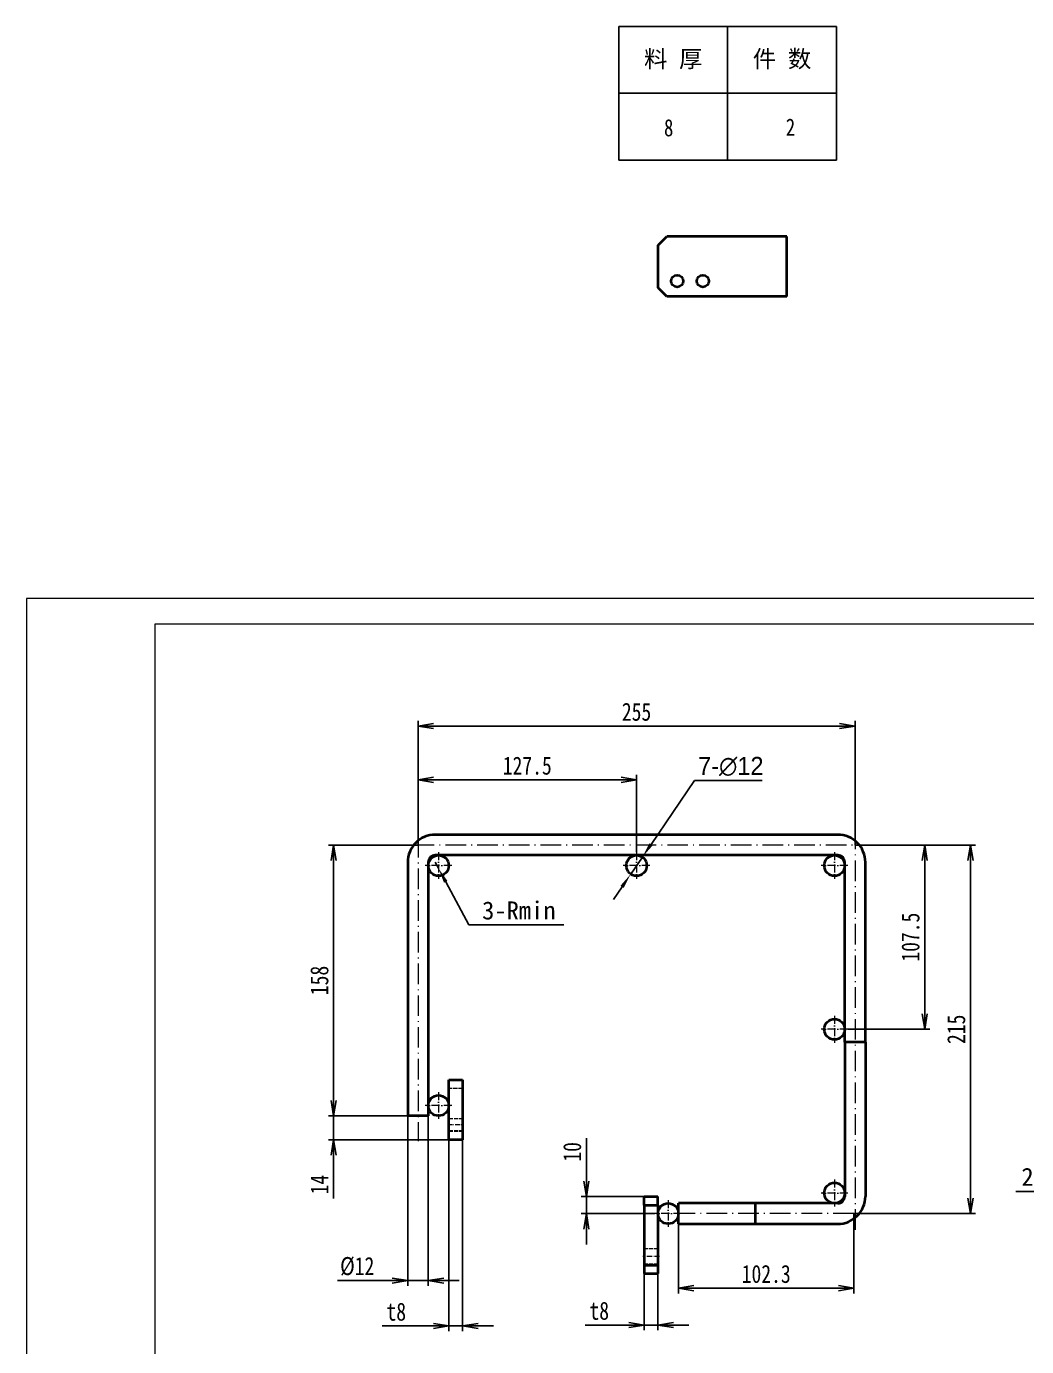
# Model space of a CAD drawing. Header units: millimetres. Extents: x -15766 to 80009, y -9701 to 15159.
# Drawn here: x 11268 to 11852, y 13708 to 14478 of the extents above; entities that cross this region are included whole.
import ezdxf
from ezdxf.enums import TextEntityAlignment as Align

# ---------------------------------------------------------------- set-up
doc = ezdxf.new("R2010")
doc.units = ezdxf.units.MM
for name, pattern in [('CENTER-HOKUTO_1', [16, 13, -1, 1, -1]), ('DASHDOT', [18.5, 12, -3, 0.5, -3]), ('DASHED', [15, 12, -3]), ('HIDDEN-HOKUTO_1', [2, 1, -1])]:
    doc.linetypes.add(name, pattern=pattern)
doc.layers.get('DEFPOINTS').update_dxf_attribs({"lineweight": 18})
doc.layers.add('07', color=7, linetype='Continuous')
for name, color, linetype, lineweight in [('AM_7', 2, 'CENTER-HOKUTO_1', 18), ('AM_HID', 1, 'HIDDEN-HOKUTO_1', 18), ('AM_VIS', 7, 'Continuous', 18), ('CDRAFT0', 7, 'Continuous', 18), ('title_frame', 7, 'Continuous', 18), ('word_dim', 9, 'Continuous', 18), ('粗实线层_1', 7, 'Continuous', 15)]:
    doc.layers.add(name, color=color, linetype=linetype, lineweight=lineweight)
doc.styles.add('DIM', font='', dxfattribs={"width": 0.8})
doc.styles.get('DIM').set_extended_font_data('NSimSun')
doc.dimstyles.new('1-3', dxfattribs={"dimscale": 3, "dimtxt": 3.5, "dimasz": 3, "dimexe": 1, "dimexo": 0, "dimgap": 1, "dimtad": 1, "dimdsep": 46, "dimtxsty": 'DIM', "dimblk": 'OPEN', "dimcen": 0, "dimdle": 6, "dimclrd": 256, "dimclre": 256, "dimclrt": 3, "dimazin": 2, "dimtfac": 0.707107, "dimtmove": 0, "dimatfit": 3, "dimfxl": 0, "dimfrac": 2, "dimtolj": 1, "dimarcsym": 0})
doc.dimstyles.new('1-3$3', dxfattribs={"dimscale": 3, "dimtxt": 3.5, "dimasz": 3, "dimexe": 1, "dimexo": 0, "dimgap": 1, "dimtad": 1, "dimtih": 1, "dimtoh": 1, "dimdsep": 46, "dimtxsty": 'Standard', "dimblk": '_CAXARROW', "dimcen": 0, "dimdle": 6, "dimclrd": 256, "dimclre": 256, "dimclrt": 3, "dimazin": 2, "dimtfac": 0.707107, "dimtmove": 0, "dimatfit": 3, "dimfxl": 0, "dimfrac": 2, "dimtolj": 1, "dimarcsym": 0})
doc.dimstyles.new('1-3$4', dxfattribs={"dimscale": 3, "dimtxt": 3.5, "dimasz": 3, "dimexe": 1, "dimexo": 0, "dimgap": 1, "dimtad": 1, "dimtih": 1, "dimtoh": 1, "dimdsep": 46, "dimtxsty": 'Standard', "dimblk": '_CAXARROW', "dimcen": 0, "dimdle": 6, "dimclrd": 256, "dimclre": 256, "dimclrt": 3, "dimazin": 2, "dimtfac": 0.707107, "dimtmove": 0, "dimatfit": 3, "dimfxl": 0, "dimfrac": 2, "dimtolj": 1, "dimarcsym": 0})

# ---------------------------------------------------------------- blocks, each defined once
blk = doc.blocks.new('*X588')
at = {"layer": 'CDRAFT0'}
for p, q in [((420, 297), (0, 297)), ((0, 297), (0, 0))]:
    blk.add_line(p, q, dxfattribs=at)
at = {"layer": '粗实线层_1'}
for p, q in [((415, 292), (25, 292)), ((25, 292), (25, 5))]:
    blk.add_line(p, q, dxfattribs=at)
blk = doc.blocks.new('_OPEN')
at = {"color": 0, "linetype": 'ByBlock', "lineweight": -2}
for p, q in [((-1, 0.166667), (0, 0)), ((-1, -0.166667), (0, 0)), ((0, 0), (-1, 0))]:
    blk.add_line(p, q, dxfattribs=at)
blk = doc.blocks.new('*D647')
at = {"layer": 'DEFPOINTS', "color": 0, "transparency": 16777216}
for p in [(11751.89, 14070.28), (11496.89, 14000.87), (11751.89, 14000.87)]:
    blk.add_point(p, dxfattribs=at)
at = {"layer": 'word_dim', "linetype": 'Continuous', "lineweight": -2, "transparency": 16777216}
for p, q in [((11496.89, 14000.87), (11496.89, 14073.28)), ((11751.89, 14000.87), (11751.89, 14073.28)), ((11505.89, 14070.28), (11742.89, 14070.28))]:
    blk.add_line(p, q, dxfattribs=at)
at = {"layer": 'word_dim', "lineweight": -2, "transparency": 16777216, "xscale": 9, "yscale": 9, "zscale": 9, "rotation": 180}
blk.add_blockref('_OPEN', (11496.89, 14070.28), dxfattribs=at)
at = {"layer": 'word_dim', "lineweight": -2, "transparency": 16777216, "xscale": 9, "yscale": 9, "zscale": 9}
blk.add_blockref('_OPEN', (11751.89, 14070.28), dxfattribs=at)
at = {"layer": 'word_dim', "color": 3, "transparency": 16777216, "insert": (11624.39, 14078.53), "char_height": 10.5, "attachment_point": 5, "style": 'DIM'}
blk.add_mtext('\\A1;255', dxfattribs=at)
blk = doc.blocks.new('*D1017')
at = {"layer": 'DEFPOINTS', "color": 0, "transparency": 16777216}
for p in [(11496.89, 14000.87), (11447.64, 13842.87), (11490.89, 13842.87)]:
    blk.add_point(p, dxfattribs=at)
at = {"layer": 'word_dim', "linetype": 'Continuous', "lineweight": -2, "transparency": 16777216}
for p, q in [((11496.89, 14000.87), (11444.64, 14000.87)), ((11447.64, 13991.87), (11447.64, 13851.87)), ((11490.89, 13842.87), (11444.64, 13842.87))]:
    blk.add_line(p, q, dxfattribs=at)
at = {"layer": 'word_dim', "lineweight": -2, "transparency": 16777216, "xscale": 9, "yscale": 9, "zscale": 9}
for p, rotation in [((11447.64, 14000.87), 90), ((11447.64, 13842.87), 270)]:
    blk.add_blockref('_OPEN', p, dxfattribs=dict(at, rotation=rotation))
at = {"layer": 'word_dim', "color": 3, "transparency": 16777216, "insert": (11439.39, 13921.87), "char_height": 10.5, "attachment_point": 5, "rotation": 90, "style": 'DIM'}
blk.add_mtext('\\A1;158', dxfattribs=at)
blk = doc.blocks.new('*D648')
at = {"layer": 'DEFPOINTS', "color": 0, "transparency": 16777216}
for p in [(11751.89, 14000.87), (11819.22, 14000.87), (11751.19, 13785.87)]:
    blk.add_point(p, dxfattribs=at)
at = {"layer": 'word_dim', "linetype": 'Continuous', "lineweight": -2, "transparency": 16777216}
for p, q in [((11751.89, 14000.87), (11822.22, 14000.87)), ((11819.22, 13794.87), (11819.22, 13991.87)), ((11751.19, 13785.87), (11822.22, 13785.87))]:
    blk.add_line(p, q, dxfattribs=at)
at = {"layer": 'word_dim', "lineweight": -2, "transparency": 16777216, "xscale": 9, "yscale": 9, "zscale": 9}
for p, rotation in [((11819.22, 14000.87), 90), ((11819.22, 13785.87), 270)]:
    blk.add_blockref('_OPEN', p, dxfattribs=dict(at, rotation=rotation))
at = {"layer": 'word_dim', "color": 3, "transparency": 16777216, "insert": (11810.97, 13893.37), "char_height": 10.5, "attachment_point": 5, "rotation": 90, "style": 'DIM'}
blk.add_mtext('\\A1;215', dxfattribs=at)
blk = doc.blocks.new('*D1018')
at = {"layer": 'DEFPOINTS', "color": 0, "transparency": 16777216}
for p in [(11751.19, 13785.87), (11648.89, 13779.87), (11751.19, 13742.35)]:
    blk.add_point(p, dxfattribs=at)
at = {"layer": 'word_dim', "linetype": 'Continuous', "lineweight": -2, "transparency": 16777216}
for p, q in [((11751.19, 13785.87), (11751.19, 13739.35)), ((11648.89, 13779.87), (11648.89, 13739.35)), ((11657.89, 13742.35), (11742.19, 13742.35))]:
    blk.add_line(p, q, dxfattribs=at)
at = {"layer": 'word_dim', "lineweight": -2, "transparency": 16777216, "xscale": 9, "yscale": 9, "zscale": 9, "rotation": 180}
blk.add_blockref('_OPEN', (11648.89, 13742.35), dxfattribs=at)
at = {"layer": 'word_dim', "lineweight": -2, "transparency": 16777216, "xscale": 9, "yscale": 9, "zscale": 9}
blk.add_blockref('_OPEN', (11751.19, 13742.35), dxfattribs=at)
at = {"layer": 'word_dim', "color": 3, "transparency": 16777216, "insert": (11700.04, 13750.6), "char_height": 10.5, "attachment_point": 5, "style": 'DIM'}
blk.add_mtext('\\A1;102.3', dxfattribs=at)
blk = doc.blocks.new('*D1019')
at = {"layer": 'DEFPOINTS', "color": 0, "transparency": 16777216}
for p in [(11628.89, 13750.87), (11636.89, 13750.87), (11636.89, 13720.86)]:
    blk.add_point(p, dxfattribs=at)
at = {"layer": 'word_dim', "linetype": 'Continuous', "lineweight": -2, "transparency": 16777216}
for p, q in [((11628.89, 13750.87), (11628.89, 13717.86)), ((11636.89, 13750.87), (11636.89, 13717.86)), ((11619.89, 13720.86), (11594.39, 13720.86)), ((11636.89, 13720.86), (11628.89, 13720.86)), ((11645.89, 13720.86), (11654.89, 13720.86))]:
    blk.add_line(p, q, dxfattribs=at)
at = {"layer": 'word_dim', "lineweight": -2, "transparency": 16777216, "xscale": 9, "yscale": 9, "zscale": 9}
blk.add_blockref('_OPEN', (11628.89, 13720.86), dxfattribs=at)
at = {"layer": 'word_dim', "lineweight": -2, "transparency": 16777216, "xscale": 9, "yscale": 9, "zscale": 9, "rotation": 180}
blk.add_blockref('_OPEN', (11636.89, 13720.86), dxfattribs=at)
at = {"layer": 'word_dim', "color": 3, "transparency": 16777216, "insert": (11602.64, 13729.11), "char_height": 10.5, "attachment_point": 5, "style": 'DIM'}
blk.add_mtext('\\A1;t8', dxfattribs=at)
blk = doc.blocks.new('*D1020')
at = {"layer": 'DEFPOINTS', "color": 0, "transparency": 16777216}
for p in [(11514.89, 13828.87), (11522.89, 13828.87), (11522.89, 13720.33)]:
    blk.add_point(p, dxfattribs=at)
at = {"layer": 'word_dim', "linetype": 'Continuous', "lineweight": -2, "transparency": 16777216}
for p, q in [((11514.89, 13828.87), (11514.89, 13717.33)), ((11522.89, 13828.87), (11522.89, 13717.33)), ((11505.89, 13720.33), (11475.96, 13720.33)), ((11522.89, 13720.33), (11514.89, 13720.33)), ((11531.89, 13720.33), (11540.89, 13720.33))]:
    blk.add_line(p, q, dxfattribs=at)
at = {"layer": 'word_dim', "lineweight": -2, "transparency": 16777216, "xscale": 9, "yscale": 9, "zscale": 9}
blk.add_blockref('_OPEN', (11514.89, 13720.33), dxfattribs=at)
at = {"layer": 'word_dim', "lineweight": -2, "transparency": 16777216, "xscale": 9, "yscale": 9, "zscale": 9, "rotation": 180}
blk.add_blockref('_OPEN', (11522.89, 13720.33), dxfattribs=at)
at = {"layer": 'word_dim', "color": 3, "transparency": 16777216, "insert": (11484.21, 13728.58), "char_height": 10.5, "attachment_point": 5, "style": 'DIM'}
blk.add_mtext('\\A1;t8', dxfattribs=at)
blk = doc.blocks.new('*D653')
at = {"layer": 'DEFPOINTS', "color": 0, "transparency": 16777216}
for p in [(11624.39, 14038.87), (11496.89, 14000.87), (11624.39, 13996.67)]:
    blk.add_point(p, dxfattribs=at)
at = {"layer": 'word_dim', "linetype": 'Continuous', "lineweight": -2, "transparency": 16777216}
for p, q in [((11496.89, 14000.87), (11496.89, 14041.87)), ((11624.39, 13996.67), (11624.39, 14041.87)), ((11505.89, 14038.87), (11615.39, 14038.87))]:
    blk.add_line(p, q, dxfattribs=at)
at = {"layer": 'word_dim', "lineweight": -2, "transparency": 16777216, "xscale": 9, "yscale": 9, "zscale": 9, "rotation": 180}
blk.add_blockref('_OPEN', (11496.89, 14038.87), dxfattribs=at)
at = {"layer": 'word_dim', "lineweight": -2, "transparency": 16777216, "xscale": 9, "yscale": 9, "zscale": 9}
blk.add_blockref('_OPEN', (11624.39, 14038.87), dxfattribs=at)
at = {"layer": 'word_dim', "color": 3, "transparency": 16777216, "insert": (11560.64, 14047.12), "char_height": 10.5, "attachment_point": 5, "style": 'DIM'}
blk.add_mtext('\\A1;127.5', dxfattribs=at)
blk = doc.blocks.new('*D654')
at = {"layer": 'DEFPOINTS', "color": 0, "transparency": 16777216}
for p in [(11751.89, 14000.87), (11747.69, 13893.37), (11792.52, 13893.37)]:
    blk.add_point(p, dxfattribs=at)
at = {"layer": 'word_dim', "linetype": 'Continuous', "lineweight": -2, "transparency": 16777216}
for p, q in [((11751.89, 14000.87), (11795.52, 14000.87)), ((11792.52, 13991.87), (11792.52, 13902.37)), ((11747.69, 13893.37), (11795.52, 13893.37))]:
    blk.add_line(p, q, dxfattribs=at)
at = {"layer": 'word_dim', "lineweight": -2, "transparency": 16777216, "xscale": 9, "yscale": 9, "zscale": 9}
for p, rotation in [((11792.52, 14000.87), 90), ((11792.52, 13893.37), 270)]:
    blk.add_blockref('_OPEN', p, dxfattribs=dict(at, rotation=rotation))
at = {"layer": 'word_dim', "color": 3, "transparency": 16777216, "insert": (11784.27, 13947.12), "char_height": 10.5, "attachment_point": 5, "rotation": 90, "style": 'DIM'}
blk.add_mtext('\\A1;107.5', dxfattribs=at)
blk = doc.blocks.new('_CAXARROW')
blk.add_hatch(color=0).paths.add_polyline_path([(0, 0), (-1, 0.125), (-1, -0.125)], flags=0)
blk = doc.blocks.new('*D655')
at = {"layer": 'DEFPOINTS', "color": 0, "transparency": 16777216}
for p in [(11506.89, 13990.87), (11508.78, 13987.35)]:
    blk.add_point(p, dxfattribs=at)
at = {"layer": 'word_dim', "linetype": 'Continuous', "lineweight": -2, "transparency": 16777216}
for p, q in [((11506.89, 13990.87), (11508.78, 13987.35)), ((11526.45, 13954.38), (11513.03, 13979.41)), ((11581.95, 13954.38), (11526.45, 13954.38))]:
    blk.add_line(p, q, dxfattribs=at)
at = {"layer": 'word_dim', "lineweight": -2, "transparency": 16777216, "xscale": 9, "yscale": 9, "zscale": 9, "rotation": 118.1987929923531}
blk.add_blockref('_CAXARROW', (11508.78, 13987.35), dxfattribs=at)
at = {"layer": 'word_dim', "color": 3, "transparency": 16777216, "insert": (11555.7, 13962.63), "char_height": 10.5, "attachment_point": 5}
blk.add_mtext('\\A1;3-Rmin', dxfattribs=at)
blk = doc.blocks.new('*D863')
at = {"layer": 'DEFPOINTS', "color": 0, "transparency": 16777216}
for p in [(11447.64, 13842.87), (11490.89, 13842.87), (11514.89, 13828.87)]:
    blk.add_point(p, dxfattribs=at)
at = {"layer": 'word_dim', "linetype": 'Continuous', "lineweight": -2, "transparency": 16777216}
for p, q in [((11447.64, 13851.87), (11447.64, 13860.87)), ((11490.89, 13842.87), (11444.64, 13842.87)), ((11447.64, 13842.87), (11447.64, 13828.87)), ((11514.89, 13828.87), (11444.64, 13828.87)), ((11447.64, 13819.87), (11447.64, 13794.7))]:
    blk.add_line(p, q, dxfattribs=at)
at = {"layer": 'word_dim', "lineweight": -2, "transparency": 16777216, "xscale": 9, "yscale": 9, "zscale": 9}
for p, rotation in [((11447.64, 13842.87), 270), ((11447.64, 13828.87), 90)]:
    blk.add_blockref('_OPEN', p, dxfattribs=dict(at, rotation=rotation))
at = {"layer": 'word_dim', "color": 3, "transparency": 16777216, "insert": (11439.39, 13802.79), "char_height": 10.5, "attachment_point": 5, "rotation": 90, "style": 'DIM'}
blk.add_mtext('\\A1;14', dxfattribs=at)
blk = doc.blocks.new('*D1221')
at = {"layer": 'DEFPOINTS', "color": 0, "transparency": 16777216}
for p in [(11627.77, 13993.83), (11621, 13983.92)]:
    blk.add_point(p, dxfattribs=at)
at = {"layer": 'word_dim', "linetype": 'Continuous', "lineweight": -2, "transparency": 16777216}
for p, q in [((11658.21, 14038.43), (11632.84, 14001.26)), ((11697.6, 14038.43), (11658.21, 14038.43)), ((11621, 13983.92), (11627.77, 13993.83)), ((11615.93, 13976.48), (11610.86, 13969.05))]:
    blk.add_line(p, q, dxfattribs=at)
at = {"layer": 'word_dim', "lineweight": -2, "transparency": 16777216, "xscale": 9, "yscale": 9, "zscale": 9}
for p, rotation in [((11627.77, 13993.83), 235.6879051295076), ((11621, 13983.92), 55.68790512950758)]:
    blk.add_blockref('_CAXARROW', p, dxfattribs=dict(at, rotation=rotation))
at = {"layer": 'word_dim', "color": 3, "transparency": 16777216, "insert": (11679.4, 14046.68), "char_height": 10.5, "attachment_point": 5}
blk.add_mtext('\\A1;{\\fMS PGothic|b0|i0|c134|p34;7-\\fMS PGothic|b0|i0|c128|p34;∅12}', dxfattribs=at)
blk = doc.blocks.new('*D1222')
at = {"layer": 'DEFPOINTS', "color": 0, "transparency": 16777216}
for p in [(11595.13, 13795.87), (11628.89, 13795.87), (11635.09, 13785.87)]:
    blk.add_point(p, dxfattribs=at)
at = {"layer": 'word_dim', "linetype": 'Continuous', "lineweight": -2, "transparency": 16777216}
for p, q in [((11595.13, 13804.87), (11595.13, 13829.86)), ((11628.89, 13795.87), (11592.13, 13795.87)), ((11595.13, 13785.87), (11595.13, 13795.87)), ((11635.09, 13785.87), (11592.13, 13785.87)), ((11595.13, 13776.87), (11595.13, 13767.87))]:
    blk.add_line(p, q, dxfattribs=at)
at = {"layer": 'word_dim', "lineweight": -2, "transparency": 16777216, "xscale": 9, "yscale": 9, "zscale": 9}
for p, rotation in [((11595.13, 13795.87), 270), ((11595.13, 13785.87), 90)]:
    blk.add_blockref('_OPEN', p, dxfattribs=dict(at, rotation=rotation))
at = {"layer": 'word_dim', "color": 3, "transparency": 16777216, "insert": (11586.88, 13821.87), "char_height": 10.5, "attachment_point": 5, "rotation": 90, "style": 'DIM'}
blk.add_mtext('\\A1;10', dxfattribs=at)
blk = doc.blocks.new('*D1223')
at = {"layer": 'DEFPOINTS', "color": 0, "transparency": 16777216}
for p in [(11490.89, 13842.87), (11502.89, 13842.87), (11490.89, 13746.79)]:
    blk.add_point(p, dxfattribs=at)
at = {"layer": 'word_dim', "linetype": 'Continuous', "lineweight": -2, "transparency": 16777216}
for p, q in [((11490.89, 13842.87), (11490.89, 13743.79)), ((11502.89, 13842.87), (11502.89, 13743.79)), ((11481.89, 13746.79), (11449.95, 13746.79)), ((11502.89, 13746.79), (11490.89, 13746.79)), ((11511.89, 13746.79), (11520.89, 13746.79))]:
    blk.add_line(p, q, dxfattribs=at)
at = {"layer": 'word_dim', "lineweight": -2, "transparency": 16777216, "xscale": 9, "yscale": 9, "zscale": 9}
blk.add_blockref('_OPEN', (11490.89, 13746.79), dxfattribs=at)
at = {"layer": 'word_dim', "lineweight": -2, "transparency": 16777216, "xscale": 9, "yscale": 9, "zscale": 9, "rotation": 180}
blk.add_blockref('_OPEN', (11502.89, 13746.79), dxfattribs=at)
at = {"layer": 'word_dim', "color": 3, "transparency": 16777216, "insert": (11461.42, 13755.04), "char_height": 10.5, "attachment_point": 5, "style": 'DIM'}
blk.add_mtext('\\A1;%%c12', dxfattribs=at)
blk = doc.blocks.new('*D1224')
at = {"layer": 'DEFPOINTS', "color": 0, "transparency": 16777216}
for p in [(11939.53, 13840.04), (11934.03, 13835.71)]:
    blk.add_point(p, dxfattribs=at)
at = {"layer": 'word_dim', "linetype": 'Continuous', "lineweight": -2, "transparency": 16777216}
for p, q in [((11946.6, 13845.61), (11953.67, 13851.18)), ((11939.53, 13840.04), (11934.03, 13835.71)), ((11887.21, 13798.83), (11926.96, 13830.14)), ((11845.71, 13798.83), (11887.21, 13798.83))]:
    blk.add_line(p, q, dxfattribs=at)
at = {"layer": 'word_dim', "lineweight": -2, "transparency": 16777216, "xscale": 9, "yscale": 9, "zscale": 9}
for p, rotation in [((11939.53, 13840.04), 218.2265531240851), ((11934.03, 13835.71), 38.22655312408516)]:
    blk.add_blockref('_CAXARROW', p, dxfattribs=dict(at, rotation=rotation))
at = {"layer": 'word_dim', "color": 3, "transparency": 16777216, "insert": (11864.96, 13807.08), "char_height": 10.5, "attachment_point": 5}
blk.add_mtext('\\A1;2-%%c7', dxfattribs=at)
blk = doc.blocks.new('*T2185')
at = {"color": 0, "linetype": 'ByBlock', "lineweight": -2, "transparency": 16777216}
for p, q in [((0, 0), (127, 0)), ((0, 0), (0, -78)), ((63.5, 0), (63.5, -78)), ((127, 0), (127, -78)), ((0, -39), (127, -39)), ((0, -78), (127, -78))]:
    blk.add_line(p, q, dxfattribs=at)
at = {"color": 0, "transparency": 16777216, "char_height": 10, "width": 60.5, "attachment_point": 5}
for s, insert in [('{\\fSimSun|b0|i0|c134|p2;料 厚}', (31.75, -19.5)), ('{\\fSimSun|b0|i0|c134|p2;件 数}', (95.25, -19.5))]:
    blk.add_mtext(s, dxfattribs=dict(at, insert=insert))
blk = doc.blocks.new('拆图参数')
blk.add_blockref('*T2185', (-63.5, 78))
at = {"style": 'DIM', "width": 0.8}
blk.add_attdef('6', text='', height=10, dxfattribs=at).set_placement((-37.13, 18.91), align=Align.MIDDLE_LEFT)
blk.add_attdef('1', text='', height=10, dxfattribs=at).set_placement((36.65, 19.27), align=Align.MIDDLE_CENTER)

msp = doc.modelspace()

# ---------------------------------------------------------------- linework, layer by layer
at = {"layer": 'AM_7', "linetype": 'DASHDOT', "lineweight": 13}
for p, q in [((11751.88673, 14010.37173), (11751.88673, 13776.37124)), ((11496.88673, 14005.67178), (11496.88673, 13828.07119)), ((11765.38673, 14000.87173), (11483.38575, 14000.87173)), ((11751.18653, 13785.87173), (11639.58595, 13785.87173))]:
    msp.add_line(p, q, dxfattribs=at)
at = {"layer": 'AM_7', "linetype": 'DASHDOT', "lineweight": 13, "ltscale": 0.390002}
for p, q in [((11508.88673, 13996.67178), (11508.88673, 13981.07168)), ((11624.38673, 13996.67178), (11624.38673, 13981.07168)), ((11739.88673, 13996.67178), (11739.88673, 13981.07168)), ((11739.88673, 13901.17178), (11739.88673, 13885.57168)), ((11508.88673, 13856.67178), (11508.88673, 13841.07168)), ((11739.88673, 13805.67178), (11739.88673, 13790.07168)), ((11642.88673, 13793.67178), (11642.88673, 13778.07168))]:
    msp.add_line(p, q, dxfattribs=at)
at = {"layer": 'AM_7', "linetype": 'DASHDOT', "lineweight": 13, "ltscale": 0.38999}
for p, q in [((11516.68653, 13988.87173), (11501.08692, 13988.87173)), ((11632.18653, 13988.87173), (11616.58692, 13988.87173)), ((11747.68653, 13988.87173), (11732.08692, 13988.87173)), ((11747.68653, 13893.37173), (11732.08692, 13893.37173)), ((11516.68653, 13848.87173), (11501.08692, 13848.87173)), ((11747.68653, 13797.87173), (11732.08692, 13797.87173)), ((11650.68653, 13785.87173), (11635.08692, 13785.87173))]:
    msp.add_line(p, q, dxfattribs=at)
at = {"layer": 'AM_7', "linetype": 'DASHDOT', "lineweight": 13, "ltscale": 0.23999}
msp.add_line((11514.08692, 13837.87173), (11523.68653, 13837.87173), dxfattribs=at)
at = {"layer": 'AM_7', "linetype": 'DASHDOT', "lineweight": 13, "ltscale": 0.240015}
msp.add_line((11637.68653, 13760.87173), (11628.08595, 13760.87173), dxfattribs=at)
at = {"layer": 'AM_HID', "linetype": 'DASHED', "lineweight": 13}
for p, q in [((11741.88673, 14006.87173), (11506.88673, 14006.87173)), ((11741.88673, 14006.87173), (11506.88673, 14006.87173)), ((11502.88673, 13990.87173), (11502.88673, 13842.87173)), ((11502.88673, 13990.87173), (11502.88673, 13842.87173)), ((11757.88673, 13885.87173), (11757.88673, 13990.87173)), ((11757.88673, 13885.87173), (11757.88673, 13990.87173)), ((11757.88673, 13885.87173), (11757.88673, 13795.87173)), ((11757.88673, 13885.87173), (11757.88673, 13795.87173)), ((11757.88673, 13885.87173), (11757.88673, 13795.87173)), ((11739.88673, 13791.87173), (11648.88673, 13791.87173)), ((11739.88673, 13791.87173), (11648.88673, 13791.87173)), ((11739.88673, 13791.87173), (11693.88673, 13791.87173))]:
    msp.add_line(p, q, dxfattribs=at)
at = {"layer": 'AM_HID', "linetype": 'DASHED', "lineweight": 13, "ltscale": 0.002148}
for p, q in [((11508.9297, 13994.87173), (11508.84376, 13994.87173)), ((11624.4297, 13994.87173), (11624.34376, 13994.87173)), ((11739.9297, 13994.87173), (11739.84376, 13994.87173))]:
    msp.add_line(p, q, dxfattribs=at)
at = {"layer": 'AM_HID', "linetype": 'DASHED', "lineweight": 13, "ltscale": 0.001538}
for p, q in [((11508.91798, 13994.87173), (11508.85645, 13994.87173)), ((11624.41798, 13994.87173), (11624.35645, 13994.87173)), ((11739.91798, 13994.87173), (11739.85645, 13994.87173))]:
    msp.add_line(p, q, dxfattribs=at)
at = {"layer": 'AM_HID', "linetype": 'DASHED', "lineweight": 13, "ltscale": 0.000342}
for p, q in [((11508.89356, 13994.87173), (11508.87989, 13994.87173)), ((11624.39356, 13994.87173), (11624.37989, 13994.87173)), ((11739.89356, 13994.87173), (11739.87989, 13994.87173))]:
    msp.add_line(p, q, dxfattribs=at)
at = {"layer": 'AM_HID', "linetype": 'DASHED', "lineweight": 13, "ltscale": 0.00213}
for p, q in [((11745.88673, 13988.82925), (11745.88673, 13988.91445)), ((11745.88673, 13893.32925), (11745.88673, 13893.41445))]:
    msp.add_line(p, q, dxfattribs=at)
at = {"layer": 'AM_HID', "linetype": 'DASHED', "lineweight": 13, "ltscale": 0.001529}
for p, q in [((11745.88673, 13988.84121), (11745.88673, 13988.90237)), ((11745.88673, 13893.34121), (11745.88673, 13893.40237))]:
    msp.add_line(p, q, dxfattribs=at)
at = {"layer": 'AM_HID', "linetype": 'DASHED', "lineweight": 13, "ltscale": 0.000354}
for p, q in [((11745.88673, 13988.86465), (11745.88673, 13988.87881)), ((11745.88673, 13893.36465), (11745.88673, 13893.37881))]:
    msp.add_line(p, q, dxfattribs=at)
at = {"layer": 'AM_HID', "linetype": 'DASHED', "lineweight": 13, "ltscale": 0.2}
for p, q in [((11522.88673, 13858.87173), (11514.88673, 13858.87173)), ((11514.88673, 13841.37173), (11522.88673, 13841.37173)), ((11514.88673, 13841.37173), (11522.88673, 13841.37173)), ((11514.88673, 13834.37173), (11522.88673, 13834.37173)), ((11514.88673, 13834.37173), (11522.88673, 13834.37173)), ((11514.88673, 13833.87173), (11522.88673, 13833.87173)), ((11628.88673, 13790.87173), (11636.88673, 13790.87173)), ((11636.88673, 13765.37173), (11628.88673, 13765.37173)), ((11636.88673, 13765.37173), (11628.88673, 13765.37173)), ((11636.88673, 13756.37173), (11628.88673, 13756.37173)), ((11636.88673, 13756.37173), (11628.88673, 13756.37173)), ((11628.88673, 13755.87173), (11636.88673, 13755.87173))]:
    msp.add_line(p, q, dxfattribs=at)
at = {"layer": 'AM_HID', "linetype": 'DASHED', "lineweight": 13, "ltscale": 0.001035}
msp.add_line((11514.88673, 13848.87173), (11514.88673, 13848.91311), dxfattribs=at)
at = {"layer": 'AM_HID', "linetype": 'DASHED', "lineweight": 13, "ltscale": 0.001028}
msp.add_line((11514.88673, 13848.83059), (11514.88673, 13848.87173), dxfattribs=at)
at = {"layer": 'AM_HID', "linetype": 'DASHED', "lineweight": 13, "ltscale": 0.001068}
msp.add_line((11745.88673, 13797.91445), (11745.88673, 13797.87173), dxfattribs=at)
at = {"layer": 'AM_HID', "linetype": 'DASHED', "lineweight": 13, "ltscale": 0.000766}
msp.add_line((11745.88673, 13797.90237), (11745.88673, 13797.87173), dxfattribs=at)
msp.add_line((11745.88673, 13797.90237), (11745.88673, 13797.87173), dxfattribs=at)
at = {"layer": 'AM_HID', "linetype": 'DASHED', "lineweight": 13, "ltscale": 0.000763}
msp.add_line((11745.88673, 13797.87173), (11745.88673, 13797.84121), dxfattribs=at)
msp.add_line((11745.88673, 13797.87173), (11745.88673, 13797.84121), dxfattribs=at)
at = {"layer": 'AM_HID', "linetype": 'DASHED', "lineweight": 13, "ltscale": 0.001062}
msp.add_line((11745.88673, 13797.87173), (11745.88673, 13797.82925), dxfattribs=at)
at = {"layer": 'AM_HID', "linetype": 'DASHED', "lineweight": 13, "ltscale": 0.05}
msp.add_line((11741.88673, 13791.87173), (11739.88673, 13791.87173), dxfattribs=at)
msp.add_line((11741.88673, 13791.87173), (11739.88673, 13791.87173), dxfattribs=at)
msp.add_line((11741.88673, 13791.87173), (11739.88673, 13791.87173), dxfattribs=at)
at = {"layer": 'AM_HID', "linetype": 'DASHED', "lineweight": 13}
for centre, radius, start, end in [((11506.88673, 13990.87173), 16, 90.000003, 180.000005), ((11506.88673, 13990.87173), 16, 90.000003, 180.000005), ((11741.88673, 13990.87173), 16, 0, 90.000003), ((11741.88673, 13990.87173), 16, 0, 90.000003), ((11741.88673, 13795.87173), 4, 269.999997, 0), ((11741.88673, 13795.87173), 16, 269.999997, 0), ((11741.88673, 13795.87173), 4, 269.999997, 0), ((11741.88673, 13795.87173), 16, 269.999997, 0), ((11741.88673, 13795.87173), 4, 269.999997, 0), ((11741.88673, 13795.87173), 16, 269.999997, 0)]:
    msp.add_arc(centre, radius, start, end, dxfattribs=at)
at = {"layer": 'AM_VIS', "lineweight": 35, "ltscale": 0.176777}
for p, q in [((11637.07645, 14350.84482), (11642.07645, 14355.84482)), ((11642.07645, 14320.84482), (11637.07645, 14325.84482))]:
    msp.add_line(p, q, dxfattribs=at)
at = {"layer": 'AM_VIS', "lineweight": 35}
for p, q in [((11712.07645, 14355.84482), (11642.07645, 14355.84482)), ((11637.07645, 14325.84482), (11637.07645, 14350.84482)), ((11712.07645, 14320.84482), (11642.07645, 14320.84482)), ((11741.88673, 14006.87173), (11506.88673, 14006.87173)), ((11624.37989, 13994.87173), (11508.89356, 13994.87173)), ((11624.35645, 13994.87173), (11508.91798, 13994.87173)), ((11624.34376, 13994.87173), (11508.9297, 13994.87173)), ((11739.87989, 13994.87173), (11624.39356, 13994.87173)), ((11739.85645, 13994.87173), (11624.41798, 13994.87173)), ((11739.84376, 13994.87173), (11624.4297, 13994.87173)), ((11490.88673, 13990.87173), (11490.88673, 13842.87173)), ((11490.88673, 13990.87173), (11490.88673, 13842.87173)), ((11490.88673, 13990.87173), (11490.88673, 13842.87173)), ((11502.88673, 13990.87173), (11502.88673, 13842.87173)), ((11745.88673, 13893.37881), (11745.88673, 13988.86465)), ((11745.88673, 13893.40237), (11745.88673, 13988.84121)), ((11745.88673, 13893.41445), (11745.88673, 13988.82925)), ((11757.88673, 13885.87173), (11757.88673, 13990.87173)), ((11757.88673, 13885.87173), (11757.88673, 13795.87173)), ((11757.88673, 13885.87173), (11757.88673, 13795.87173)), ((11745.88673, 13883.87173), (11745.88673, 13797.87173)), ((11745.88673, 13883.87173), (11745.88673, 13797.90237)), ((11745.88673, 13883.87173), (11745.88673, 13797.91445)), ((11745.88673, 13883.87173), (11745.88673, 13797.90237)), ((11745.88673, 13883.87173), (11745.88673, 13797.87173)), ((11522.88673, 13863.87173), (11522.88673, 13828.87173)), ((11628.88673, 13790.87173), (11628.88673, 13755.87173)), ((11636.88673, 13790.87173), (11636.88673, 13755.87173)), ((11739.88673, 13791.87173), (11648.88673, 13791.87173)), ((11739.88673, 13791.87173), (11693.88673, 13791.87173)), ((11648.88673, 13779.87173), (11741.88673, 13779.87173)), ((11648.88673, 13779.87173), (11741.88673, 13779.87173)), ((11648.88673, 13779.87173), (11741.88673, 13779.87173)), ((11693.88673, 13779.87173), (11741.88673, 13779.87173)), ((11693.88673, 13779.87173), (11741.88673, 13779.87173))]:
    msp.add_line(p, q, dxfattribs=at)
at = {"layer": 'AM_VIS', "lineweight": 35, "ltscale": 0.35}
msp.add_line((11712.07645, 14320.84482), (11712.07645, 14355.84482), dxfattribs=at)
at = {"layer": 'AM_VIS', "lineweight": 35, "ltscale": 0.048926}
for p, q in [((11508.84376, 13994.87173), (11506.88673, 13994.87173)), ((11741.88673, 13994.87173), (11739.9297, 13994.87173))]:
    msp.add_line(p, q, dxfattribs=at)
at = {"layer": 'AM_VIS', "lineweight": 35, "ltscale": 0.049243}
msp.add_line((11508.85645, 13994.87173), (11506.88673, 13994.87173), dxfattribs=at)
at = {"layer": 'AM_VIS', "lineweight": 35, "ltscale": 0.049829}
for p, q in [((11508.87989, 13994.87173), (11506.88673, 13994.87173)), ((11741.88673, 13994.87173), (11739.89356, 13994.87173))]:
    msp.add_line(p, q, dxfattribs=at)
at = {"layer": 'AM_VIS', "lineweight": 35, "ltscale": 0.049219}
msp.add_line((11741.88673, 13994.87173), (11739.91798, 13994.87173), dxfattribs=at)
at = {"layer": 'AM_VIS', "lineweight": 35, "ltscale": 0.048932}
msp.add_line((11745.88673, 13988.91445), (11745.88673, 13990.87173), dxfattribs=at)
at = {"layer": 'AM_VIS', "lineweight": 35, "ltscale": 0.049234}
msp.add_line((11745.88673, 13988.90237), (11745.88673, 13990.87173), dxfattribs=at)
at = {"layer": 'AM_VIS', "lineweight": 35, "ltscale": 0.049823}
msp.add_line((11745.88673, 13988.87881), (11745.88673, 13990.87173), dxfattribs=at)
at = {"layer": 'AM_VIS', "lineweight": 35, "ltscale": 0.187323}
msp.add_line((11745.88673, 13885.87173), (11745.88673, 13893.36465), dxfattribs=at)
at = {"layer": 'AM_VIS', "lineweight": 35, "ltscale": 0.186737}
msp.add_line((11745.88673, 13885.87173), (11745.88673, 13893.34121), dxfattribs=at)
at = {"layer": 'AM_VIS', "lineweight": 35, "ltscale": 0.186438}
msp.add_line((11745.88673, 13885.87173), (11745.88673, 13893.32925), dxfattribs=at)
at = {"layer": 'AM_VIS', "lineweight": 35, "ltscale": 0.05}
for p, q in [((11745.88673, 13885.87173), (11745.88673, 13883.87173)), ((11745.88673, 13885.87173), (11745.88673, 13883.87173)), ((11745.88673, 13885.87173), (11745.88673, 13883.87173)), ((11745.88673, 13885.87173), (11745.88673, 13883.87173)), ((11745.88673, 13885.87173), (11745.88673, 13883.87173)), ((11745.88673, 13797.87173), (11745.88673, 13795.87173)), ((11745.88673, 13797.87173), (11745.88673, 13795.87173)), ((11741.88673, 13791.87173), (11739.88673, 13791.87173)), ((11741.88673, 13791.87173), (11739.88673, 13791.87173))]:
    msp.add_line(p, q, dxfattribs=at)
at = {"layer": 'AM_VIS', "lineweight": 35, "ltscale": 0.3}
for p, q in [((11757.88673, 13885.87173), (11745.88673, 13885.87173)), ((11502.88673, 13842.87173), (11490.88673, 13842.87173)), ((11648.88673, 13779.87173), (11648.88673, 13791.87173))]:
    msp.add_line(p, q, dxfattribs=at)
at = {"layer": 'AM_VIS', "lineweight": 35, "ltscale": 0.2}
for p, q in [((11514.88673, 13863.87173), (11522.88673, 13863.87173)), ((11522.88673, 13828.87173), (11514.88673, 13828.87173)), ((11628.88673, 13795.87173), (11636.88673, 13795.87173)), ((11628.88673, 13790.87173), (11636.88673, 13790.87173)), ((11628.88673, 13755.87173), (11636.88673, 13755.87173)), ((11628.88673, 13750.87173), (11636.88673, 13750.87173))]:
    msp.add_line(p, q, dxfattribs=at)
at = {"layer": 'AM_VIS', "lineweight": 35, "ltscale": 0.373965}
msp.add_line((11514.88673, 13848.91311), (11514.88673, 13863.87173), dxfattribs=at)
at = {"layer": 'AM_VIS', "lineweight": 35, "ltscale": 0.498972}
msp.add_line((11514.88673, 13828.87173), (11514.88673, 13848.83059), dxfattribs=at)
at = {"layer": 'AM_VIS', "lineweight": 35, "ltscale": 0.125}
for p, q in [((11628.88673, 13790.87173), (11628.88673, 13795.87173)), ((11636.88673, 13790.87173), (11636.88673, 13795.87173)), ((11628.88673, 13755.87173), (11628.88673, 13750.87173)), ((11636.88673, 13755.87173), (11636.88673, 13750.87173))]:
    msp.add_line(p, q, dxfattribs=at)
at = {"layer": 'AM_VIS', "lineweight": 35, "ltscale": 0.049237}
msp.add_line((11745.88673, 13797.84121), (11745.88673, 13795.87173), dxfattribs=at)
msp.add_line((11745.88673, 13797.84121), (11745.88673, 13795.87173), dxfattribs=at)
at = {"layer": 'AM_VIS', "lineweight": 35, "ltscale": 0.048938}
msp.add_line((11745.88673, 13797.82925), (11745.88673, 13795.87173), dxfattribs=at)
at = {"layer": 'AM_VIS', "lineweight": 35, "ltscale": 0.15}
for p, q in [((11693.88673, 13785.87173), (11693.88673, 13791.87173)), ((11693.88673, 13779.87173), (11693.88673, 13785.87173))]:
    msp.add_line(p, q, dxfattribs=at)
at = {"layer": 'AM_VIS', "lineweight": 35}
for centre, radius in [((11648.07645, 14329.84482), 3.5), ((11663.07645, 14329.84482), 3.5), ((11508.88673, 13988.87173), 6), ((11624.38673, 13988.87173), 6), ((11739.88673, 13988.87173), 6), ((11739.88673, 13893.37173), 6), ((11508.88673, 13848.87173), 6), ((11739.88673, 13797.87173), 6), ((11642.88673, 13785.87173), 6)]:
    msp.add_circle(centre, radius, dxfattribs=at)
for centre, radius, start, end in [((11506.88673, 13990.87173), 16, 90.000003, 180.000005), ((11741.88673, 13990.87173), 16, 0, 90.000003), ((11506.88673, 13990.87173), 4, 90.000003, 180.000005), ((11506.88673, 13990.87173), 4, 90.000003, 180.000005), ((11506.88673, 13990.87173), 4, 90.000003, 180.000005), ((11741.88673, 13990.87173), 4, 0, 90.000003), ((11741.88673, 13990.87173), 4, 0, 90.000003), ((11741.88673, 13990.87173), 4, 0, 90.000003), ((11741.88673, 13795.87173), 4, 269.999997, 0), ((11741.88673, 13795.87173), 16, 269.999997, 0), ((11741.88673, 13795.87173), 4, 269.999997, 0), ((11741.88673, 13795.87173), 16, 269.999997, 0)]:
    msp.add_arc(centre, radius, start, end, dxfattribs=at)

# ---------------------------------------------------------------- block references
at = {"layer": '07'}
msp.add_blockref('拆图参数', (11677.546, 14400.41056), dxfattribs=at).add_auto_attribs({'1': '2', '6': '8'})
at = {"layer": 'title_frame', "xscale": 3, "yscale": 3, "zscale": 3}
msp.add_blockref('*X588', (11268.39934, 13253.73384), dxfattribs=at)

# ---------------------------------------------------------------- dimensions: what is measured, and where the dimension line sits
at = {"layer": 'word_dim', "color": 3}
for base, p1, p2, picture, middle in [((11751.88673, 14070.27811), (11496.88673, 14000.87173), (11751.88673, 14000.87173), '*D647', (11624.38673, 14078.52811)), ((11624.38673, 14038.87204), (11496.88673, 14000.87173), (11624.38673, 13996.67178), '*D653', (11560.63673, 14047.12204)), ((11751.18653, 13742.35472), (11648.88673, 13779.87173), (11751.18653, 13785.87173), '*D1018', (11700.03663, 13750.60472))]:
    dim = msp.add_linear_dim(base=base, p1=p1, p2=p2, dimstyle='1-3', dxfattribs=at)
    dim.commit()
    dim.dimension.update_dxf_attribs({"geometry": picture, "text_midpoint": middle})
dim = msp.add_diameter_dim_2p(p1=(11621.00452, 13983.91585), p2=(11627.76893, 13993.8276), text='{\\fMS PGothic|b0|i0|c134|p34;7-\\fMS PGothic|b0|i0|c128|p34;<>}', dimstyle='1-3$3', dxfattribs=at)
dim.commit()
dim.dimension.update_dxf_attribs({"geometry": '*D1221', "text_midpoint": (11679.40391, 14038.42922), "dimtype": 163})
for base, p1, p2, picture, middle in [((11447.64455, 13842.87173), (11496.88673, 14000.87173), (11490.88673, 13842.87173), '*D1017', (11439.39455, 13921.87173)), ((11792.52325, 13893.37173), (11751.88673, 14000.87173), (11747.68653, 13893.37173), '*D654', (11784.27325, 13947.12173)), ((11819.22005, 14000.87173), (11751.18653, 13785.87173), (11751.88673, 14000.87173), '*D648', (11810.97005, 13893.37173)), ((11595.12935, 13795.87173), (11635.08692, 13785.87173), (11628.88673, 13795.87173), '*D1222', (11586.87935, 13821.86506))]:
    dim = msp.add_linear_dim(base=base, p1=p1, p2=p2, angle=90, dimstyle='1-3', dxfattribs=at)
    dim.commit()
    dim.dimension.update_dxf_attribs({"geometry": picture, "text_midpoint": middle})
dim = msp.add_radius_dim(center=(11506.88673, 13990.87173), mpoint=(11508.77686, 13987.34647), text='3-Rmin', dimstyle='1-3$4', dxfattribs=at)
dim.commit()
dim.dimension.update_dxf_attribs({"geometry": '*D655', "text_midpoint": (11555.70113, 13954.38243), "dimtype": 164})
dim = msp.add_linear_dim(base=(11447.64455, 13842.87173), p1=(11514.88673, 13828.87173), p2=(11490.88673, 13842.87173), angle=90, dimstyle='1-3', dxfattribs=at)
dim.commit()
dim.dimension.update_dxf_attribs({"geometry": '*D863', "text_midpoint": (11447.64455, 13802.78506), "dimtype": 160})
dim = msp.add_diameter_dim_2p(p1=(11939.52754, 13840.03743), p2=(11934.02855, 13835.70602), dimstyle='1-3$3', override={"dimpost": '2-%%c<>'}, dxfattribs=at)
dim.commit()
dim.dimension.update_dxf_attribs({"geometry": '*D1224', "text_midpoint": (11864.95777, 13798.82656), "dimtype": 163})
dim = msp.add_linear_dim(base=(11490.88673, 13746.78816), p1=(11502.88673, 13842.87173), p2=(11490.88673, 13842.87173), dimstyle='1-3', override={"dimpost": '%%c<>'}, dxfattribs=at)
dim.commit()
dim.dimension.update_dxf_attribs({"geometry": '*D1223', "text_midpoint": (11461.41673, 13755.03816)})
for base, p1, p2, picture, middle in [((11522.88673, 13720.32694), (11514.88673, 13828.87173), (11522.88673, 13828.87173), '*D1020', (11484.2068, 13720.32694)), ((11636.88673, 13720.86344), (11628.88673, 13750.87173), (11636.88673, 13750.87173), '*D1019', (11602.63673, 13720.86344))]:
    dim = msp.add_linear_dim(base=base, p1=p1, p2=p2, dimstyle='1-3', override={"dimpost": 't<>'}, dxfattribs=at)
    dim.commit()
    dim.dimension.update_dxf_attribs({"geometry": picture, "text_midpoint": middle, "dimtype": 160})

doc.saveas('drawing.dxf')
